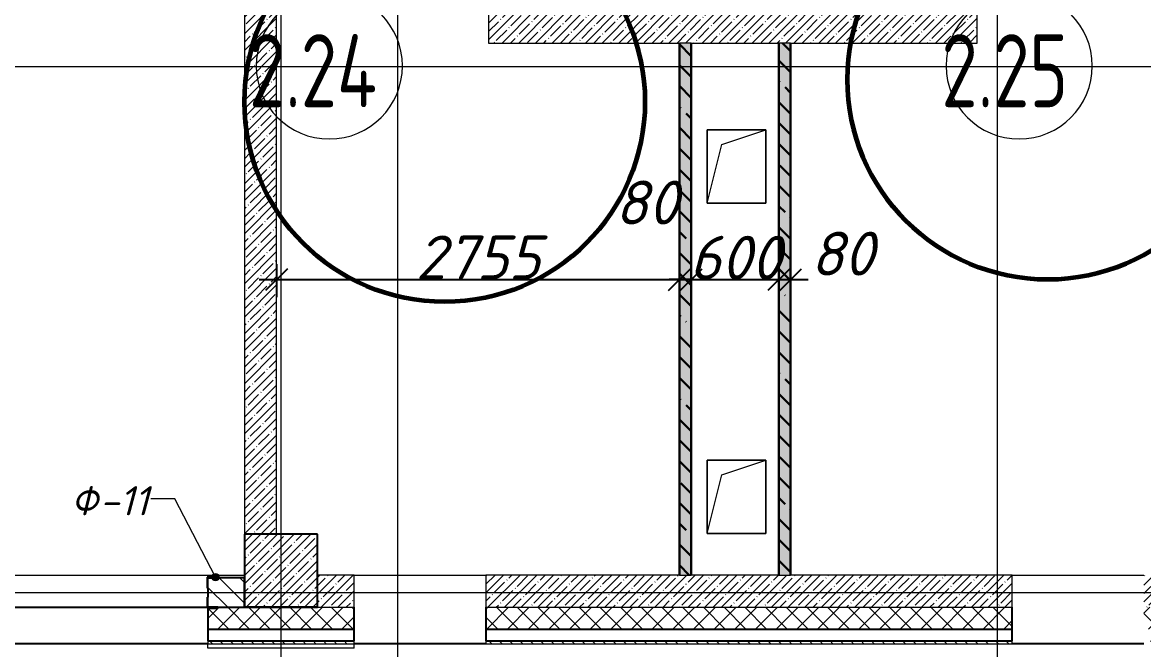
# Model space of a CAD drawing. Header units: millimetres. Extents: x 12986 to 523328, y -9759 to 30092.
# Drawn here: x 302989 to 310655, y -3156 to 1135 of the extents above; entities that cross this region are included whole.
import ezdxf

# ---------------------------------------------------------------- set-up
doc = ezdxf.new("R2010")
doc.units = ezdxf.units.MM
for name, color, linetype, lineweight in [('0) ПГП', 1, 'Continuous', 30), ('2) Расчет', 1, 'Continuous', 30), ('A-ANNO-DIMS', 7, 'Continuous', 9), ('A-AREA-IDEN', 7, 'Continuous', 9), ('A-FLOR', 7, 'Continuous', 9), ('A-GENM', 7, 'Continuous', 9), ('A-GENM-1', 7, 'Continuous', 25), ('A-GENM-IDEN', 7, 'Continuous', 9), ('A-WALL-1', 7, 'Continuous', 25), ('A-WALL-FNSH-1', 7, 'Continuous', 9), ('A-WALL-PATT-1', 7, 'Continuous', 5), ('I-WALL', 7, 'Continuous', 5), ('S-COLS-1', 7, 'Continuous', 5), ('S-COLS-2', 7, 'Continuous', 25), ('Оси-1', 7, 'Continuous', 20)]:
    doc.layers.add(name, color=color, linetype=linetype, lineweight=lineweight)
doc.layers.add('0)Допникки кружки', color=7, linetype='Continuous', plot=False)
for name, color, linetype, lineweight, true_color in [('A-WALL-3', 7, 'Continuous', 5, 0x000000), ('A-WALL-4', 7, 'Continuous', 25, 0x000000), ('A-WALL-5', 7, 'Continuous', 13, 0x008000), ('A-WALL-PATT-2', 7, 'Continuous', 5, 0xce0000)]:
    doc.layers.add(name, color=color, linetype=linetype, lineweight=lineweight, true_color=true_color)
doc.styles.add('ISOCPEUR_I_2', font='isocpeui.ttf', dxfattribs={"height": 300})
doc.styles.add('СПДС', font='ГОСТ тип А.ttf', dxfattribs={"width": 0.9})
doc.dimstyles.new('ISO-2_0_0_9К_СРЕДНИЙ', dxfattribs={"dimscale": 304.8, "dimtxt": 199.196235, "dimasz": 0.492126, "dimexe": 0.393701, "dimexo": 0, "dimgap": 0, "dimtad": 1, "dimdec": 0, "dimzin": 0, "dimdsep": 46, "dimtxsty": 'ISOCPEUR_I_2', "dimblk1": 'OBLIQUE', "dimblk2": 'OBLIQUE', "dimsah": 1, "dimcen": 0.09, "dimdle": 0.393701, "dimazin": 0, "dimtfac": 1, "dimtdec": 4, "dimtix": 1, "dimtmove": 2, "dimatfit": 3, "dimfxl": 1, "dimtvp": 1, "dimtolj": 1, "dimtzin": 0, "dimarcsym": 2})
doc.dimstyles.new('ISO-2_0_0_9К_СРЕДНИЙ_2', dxfattribs={"dimscale": 304.8, "dimtxt": 199.196235, "dimasz": 0.492126, "dimexe": 0.393701, "dimexo": 0, "dimgap": 0, "dimtad": 1, "dimdec": 0, "dimzin": 0, "dimdsep": 46, "dimtxsty": 'ISOCPEUR_I_2', "dimblk1": 'OBLIQUE', "dimblk2": 'OBLIQUE', "dimsah": 1, "dimcen": 0.09, "dimdle": 0.393701, "dimazin": 0, "dimtfac": 1, "dimtdec": 4, "dimtix": 1, "dimtmove": 0, "dimatfit": 3, "dimfxl": 1, "dimtvp": 1, "dimtolj": 1, "dimtzin": 0, "dimarcsym": 2})
pattern_1 = [(45, (239096.85, -2765.93), (-57.02463, 57.02463), []), (45, (239153.876, -2765.93), (-57.02463, 57.02463), [100.806, -20.161, 3.353, -16.808])]
pattern_2 = [(135, (239096.85, -2765.933), (-35.35534, -35.35534), [])]
pattern_3 = [(45, (239096.85, -2765.93), (-70.71068, 70.71068), []), (135, (239096.85, -2765.93), (-70.71068, -70.71068), [])]
pattern_4 = [(50, (239096.85, -2765.93), (72.873764, -6.37607), [7.62, -83.82]), (355, (239096.85, -2765.93), (-14.09699, 76.42244), [6.096, -67.056]), (100.451, (239102.924, -2766.464), (58.776964, 70.04687), [6.476, -71.236]), (46.184, (239096.85, -2745.61), (108.43142, -16.81745), [11.43, -125.73]), (96.636, (239105.89, -2747.01), (94.961, 98.97089), [9.714, -106.854]), (351.184, (239096.85, -2745.61), (94.96227, 98.97018), [9.144, -100.584]), (21, (239107.01, -2750.69), (60.64565, -40.90654), [7.62, -83.82]), (326, (239107.01, -2750.69), (24.72083, 73.67493), [6.096, -67.056]), (71.451, (239112.065, -2754.1), (85.36689, 32.76874), [6.476, -71.236]), (37.5, (239096.85, -2765.933), (1.235525, 33.8224325), [3.353, -62.89, 3.353, -64.719, -67.31]), (37.5, (239096.85, -2765.933), (1.235525, 33.8224325), [-134.315, 3.353, -63.957]), (7.5, (239096.85, -2765.933), (26.728146, 40.07255), [3.353, -35.458, 3.353, -61.366, -25.654]), (7.5, (239096.85, -2765.933), (26.728146, 40.07255), [-103.53, 3.353, -22.301]), (327.5, (239074.194, -2765.933), (54.236318, -2.292117), [3.353, -22.047, 3.353, -75.895, -105.156]), (327.5, (239074.194, -2765.933), (54.236318, -2.292117), [-104.648, 3.353, -101.803]), (317.5, (239064.034, -2765.933), (59.25158, 10.17014), [3.353, -29.667, 3.353, -49.276, -74.676]), (317.5, (239064.034, -2765.933), (59.25158, 10.17014), [-85.649, 3.353, -71.323])]
pattern_5 = [(135, (239096.85, -2765.93), (-142.5612, -142.5612), []), (135, (239239.41, -2765.93), (-142.5612, -142.5612), [252.016, -50.403, 3.353, -47.05])]

# ---------------------------------------------------------------- blocks, each defined once
blk = doc.blocks.new('AR_Отверстие прямоугольное _в плите_ - AR_Отверстие прямоугольное _в плите_-24444243-АР1_1_Кладочный план 2 этажа')
at = {"layer": 'A-GENM'}
for p, q in [((200, 250), (-200, 250)), ((-200, 250), (-200, -250)), ((-100, 150), (200, 250)), ((200, -250), (200, 250)), ((-200, -250), (-100, 150)), ((-200, -250), (200, -250))]:
    blk.add_line(p, q, dxfattribs=at)
blk = doc.blocks.new('Фахверк_СКБ_Уголок - Ф-11_200х2500 h-28441216-АР1_1_Кладочный план 2 этажа')
at = {"layer": 'A-GENM-1'}
for p, q in [((200, 156), (125, 156)), ((125, 156), (125, 81)), ((200, 150), (200, 156)), ((125, 81), (131, 81)), ((131, 81), (131, 150)), ((131, 150), (200, 150)), ((131, 19), (125, 19)), ((125, 19), (125, -56)), ((131, -50), (131, 19)), ((125, -56), (200, -56)), ((200, -50), (131, -50)), ((200, -56), (200, -50))]:
    blk.add_line(p, q, dxfattribs=at)
blk = doc.blocks.new('_Oblique')
at = {"color": 0, "linetype": 'ByBlock', "lineweight": -2}
blk.add_line((-0.5, -0.5), (0.5, 0.5), dxfattribs=at)
blk = doc.blocks.new('*D2243')
at = {"layer": 'A-ANNO-DIMS', "color": 0, "lineweight": -2, "transparency": 16777216}
for p, q in [((304726.9, -518.6), (304726.9, -744.7)), ((307481.9, -518.6), (307481.9, -744.7)), ((304606.9, -624.7), (307601.9, -624.7))]:
    blk.add_line(p, q, dxfattribs=at)
at = {"layer": 'Defpoints', "color": 0, "transparency": 16777216}
for p in [(304726.9, -518.6), (307481.9, -518.6), (307481.9, -624.7)]:
    blk.add_point(p, dxfattribs=at)
at = {"layer": 'A-ANNO-DIMS', "color": 0, "lineweight": -2, "transparency": 16777216, "xscale": 150, "yscale": 150, "zscale": 150, "rotation": 180}
blk.add_blockref('_Oblique', (304726.9, -624.7), dxfattribs=at)
at = {"layer": 'A-ANNO-DIMS', "color": 0, "lineweight": -2, "transparency": 16777216, "xscale": 150, "yscale": 150, "zscale": 150}
blk.add_blockref('_Oblique', (307481.9, -624.7), dxfattribs=at)
at = {"layer": 'A-ANNO-DIMS', "color": 0, "transparency": 16777216, "insert": (306104.4, -472.7), "char_height": 300, "width": 606.782, "attachment_point": 5, "style": 'ISOCPEUR_I_2'}
blk.add_mtext('\\A1;2755', dxfattribs=at)
blk = doc.blocks.new('*D2244')
at = {"layer": 'A-ANNO-DIMS', "color": 0, "lineweight": -2, "transparency": 16777216}
for p, q in [((307481.9, -518.6), (307481.9, -744.7)), ((307561.9, -518.6), (307561.9, -744.7)), ((307361.9, -624.7), (307681.9, -624.7))]:
    blk.add_line(p, q, dxfattribs=at)
at = {"layer": 'Defpoints', "color": 0, "transparency": 16777216}
for p in [(307481.9, -518.6), (307561.9, -518.6), (307561.9, -624.7)]:
    blk.add_point(p, dxfattribs=at)
at = {"layer": 'A-ANNO-DIMS', "color": 0, "lineweight": -2, "transparency": 16777216, "xscale": 150, "yscale": 150, "zscale": 150, "rotation": 180}
blk.add_blockref('_Oblique', (307481.9, -624.7), dxfattribs=at)
at = {"layer": 'A-ANNO-DIMS', "color": 0, "lineweight": -2, "transparency": 16777216, "xscale": 150, "yscale": 150, "zscale": 150}
blk.add_blockref('_Oblique', (307561.9, -624.7), dxfattribs=at)
at = {"layer": 'A-ANNO-DIMS', "color": 0, "transparency": 16777216, "insert": (307039.8, 52.7), "char_height": 300, "width": 303.391, "attachment_point": 1, "line_spacing_factor": 1.149209, "style": 'ISOCPEUR_I_2'}
blk.add_mtext('\\A1;80', dxfattribs=at)
blk = doc.blocks.new('*D2245')
at = {"layer": 'A-ANNO-DIMS', "color": 0, "lineweight": -2, "transparency": 16777216}
for p, q in [((307561.9, -518.6), (307561.9, -744.7)), ((308161.9, -518.6), (308161.9, -744.7)), ((307561.9, -624.7), (307411.9, -624.7)), ((307561.9, -624.7), (308161.9, -624.7)), ((308161.9, -624.7), (308311.9, -624.7))]:
    blk.add_line(p, q, dxfattribs=at)
at = {"layer": 'Defpoints', "color": 0, "transparency": 16777216}
for p in [(307561.9, -518.6), (308161.9, -518.6), (308161.9, -624.7)]:
    blk.add_point(p, dxfattribs=at)
at = {"layer": 'A-ANNO-DIMS', "color": 0, "lineweight": -2, "transparency": 16777216, "xscale": 150, "yscale": 150, "zscale": 150}
blk.add_blockref('_Oblique', (307561.9, -624.7), dxfattribs=at)
at = {"layer": 'A-ANNO-DIMS', "color": 0, "lineweight": -2, "transparency": 16777216, "xscale": 150, "yscale": 150, "zscale": 150, "rotation": 180}
blk.add_blockref('_Oblique', (308161.9, -624.7), dxfattribs=at)
at = {"layer": 'A-ANNO-DIMS', "color": 0, "transparency": 16777216, "insert": (307861.9, -474.7), "char_height": 300, "width": 455.087, "attachment_point": 5, "style": 'ISOCPEUR_I_2'}
blk.add_mtext('\\A1;600', dxfattribs=at)
blk = doc.blocks.new('*D2246')
at = {"layer": 'A-ANNO-DIMS', "color": 0, "lineweight": -2, "transparency": 16777216}
for p, q in [((308161.9, -518.6), (308161.9, -744.7)), ((308241.9, -518.6), (308241.9, -744.7)), ((308041.9, -624.7), (308361.9, -624.7))]:
    blk.add_line(p, q, dxfattribs=at)
at = {"layer": 'Defpoints', "color": 0, "transparency": 16777216}
for p in [(308161.9, -518.6), (308241.9, -518.6), (308241.9, -624.7)]:
    blk.add_point(p, dxfattribs=at)
at = {"layer": 'A-ANNO-DIMS', "color": 0, "lineweight": -2, "transparency": 16777216, "xscale": 150, "yscale": 150, "zscale": 150, "rotation": 180}
blk.add_blockref('_Oblique', (308161.9, -624.7), dxfattribs=at)
at = {"layer": 'A-ANNO-DIMS', "color": 0, "lineweight": -2, "transparency": 16777216, "xscale": 150, "yscale": 150, "zscale": 150}
blk.add_blockref('_Oblique', (308241.9, -624.7), dxfattribs=at)
at = {"layer": 'A-ANNO-DIMS', "color": 0, "transparency": 16777216, "insert": (308377.7, -296.7), "char_height": 300, "width": 303.391, "attachment_point": 1, "line_spacing_factor": 1.149209, "style": 'ISOCPEUR_I_2'}
blk.add_mtext('\\A1;80', dxfattribs=at)
blk = doc.blocks.new('Марка_Помещения - Номер-25198446-Объем проектирования 2 этажа')
at = {"layer": 'A-AREA-IDEN'}
for start, end in [(360, 180), (180, 360)]:
    blk.add_arc((0, 0), 2.5, start, end, dxfattribs=at)

msp = doc.modelspace()

# ---------------------------------------------------------------- hatches: boundary and pattern name
at = {"layer": '0) ПГП'}
h = msp.add_hatch(dxfattribs=at)
h.set_pattern_fill('FP_25', color=256, style=0, pattern_type=2)
h.set_pattern_definition(pattern_4)
h.paths.add_polyline_path([(307561.85081, -2645.9327), (307561.85081, 994.0673), (307481.85081, 994.0673), (307481.85081, -2645.9327)], flags=0)
h = msp.add_hatch(dxfattribs=at)
h.set_pattern_fill('FP_26', color=256, style=0, pattern_type=2)
h.set_pattern_definition(pattern_5)
h.paths.add_polyline_path([(307561.85081, -2645.9327), (307561.85081, 994.0673), (307481.85081, 994.0673), (307481.85081, -2645.9327)], flags=0)
h = msp.add_hatch(dxfattribs=at)
h.set_pattern_fill('FP_25', color=256, style=0, pattern_type=2)
h.set_pattern_definition(pattern_4)
h.paths.add_polyline_path([(308161.85081, -2645.9327), (308241.85081, -2645.9327), (308241.85081, 994.0673), (308161.85081, 994.0673)], flags=0)
h = msp.add_hatch(dxfattribs=at)
h.set_pattern_fill('FP_26', color=256, style=0, pattern_type=2)
h.set_pattern_definition(pattern_5)
h.paths.add_polyline_path([(308161.85081, -2645.9327), (308241.85081, -2645.9327), (308241.85081, 994.0673), (308161.85081, 994.0673)], flags=0)
at = {"layer": 'A-GENM-IDEN'}
h = msp.add_hatch(color=256, dxfattribs=at)
edge = h.paths.add_edge_path(flags=0)
edge.add_arc((304309.18412, -2659.9327), 25, 0, 360)
at = {"layer": 'A-WALL-PATT-1'}
h = msp.add_hatch(dxfattribs=at)
h.set_pattern_fill('FP_7', color=256, style=0, pattern_type=2)
h.set_pattern_definition(pattern_1)
h.paths.add_polyline_path([(304726.85079, -2365.93269), (304726.85079, 4634.06731), (304506.85079, 4634.06731), (304506.85079, -2365.93269)], flags=0)
h = msp.add_hatch(dxfattribs=at)
h.set_pattern_fill('FP_7', color=256, style=0, pattern_type=2)
h.set_pattern_definition(pattern_1)
h.paths.add_polyline_path([(308241.85081, 994.0673), (309516.85081, 994.0673), (309516.85081, 1214.0673), (306176.85079, 1214.0673), (306176.85079, 994.0673), (308161.85081, 994.0673)], flags=0)
h = msp.add_hatch(dxfattribs=at)
h.set_pattern_fill('FP_7', color=256, style=0, pattern_type=2)
h.set_pattern_definition(pattern_1)
h.paths.add_polyline_path([(306156.85086, -2865.9327), (309756.8508, -2865.9327), (309756.8508, -2645.9327), (306156.85086, -2645.9327), (306156.85086, -2655.01297)], flags=0)
h.paths.add_polyline_path([(305256.85086, -2865.9327), (305256.85086, -2645.9327), (305006.85086, -2645.9327), (305006.85086, -2865.9327)], flags=0)
h.paths.add_polyline_path([(310656.8508, -2865.9327), (310956.85081, -2865.9327), (310956.85081, -2645.9327), (310656.8508, -2645.9327), (310656.8508, -2655.01297)], flags=0)
h = msp.add_hatch(dxfattribs=at)
h.set_pattern_fill('FP_11', color=256, style=0, pattern_type=2)
h.set_pattern_definition(pattern_3)
h.paths.add_polyline_path([(310656.8508, -3015.9327), (314796.85081, -3015.9327), (314796.85081, -2865.9327), (310656.8508, -2865.9327)], flags=0)
h.paths.add_polyline_path([(307949.19456, -3015.9327), (309756.8508, -3015.9327), (309756.8508, -2865.9327), (306156.85086, -2865.9327), (306156.85086, -3015.9327)], flags=0)
h.paths.add_polyline_path([(295506.85084, -3015.9327), (296256.85081, -3015.9327), (296256.3291, -2871.9327), (296187.85084, -2871.9327), (296187.85084, -2865.9327), (295506.85084, -2865.9327)], flags=0)
h.paths.add_polyline_path([(300006.85083, -3015.9327), (301156.85079, -3015.9327), (301156.32909, -2871.9327), (301087.85082, -2871.9327), (301087.85082, -2865.9327), (300006.85083, -2865.9327), (300006.85083, -2871.9327)], flags=0)
h.paths.add_polyline_path([(292393.80739, -3015.9327), (292406.85084, -3015.9327), (292406.32913, -2871.9327), (292337.85087, -2871.9327), (292337.85087, -2865.9327), (291006.85083, -2865.9327), (291006.85083, -3015.9327), (292337.85087, -3015.9327)], flags=0)
h.paths.add_polyline_path([(263926.8508, -3015.9327), (265506.59427, -3015.9327), (265506.07256, -2871.9327), (265437.5943, -2871.9327), (265437.5943, -2865.9327), (263995.85078, -2865.9327), (263995.85078, -2871.9327), (263926.8508, -2871.9327)], flags=0)
h.paths.add_polyline_path([(273935.85067, -3015.9327), (274986.85079, -3015.9327), (274986.32908, -2871.9327), (274917.85082, -2871.9327), (274917.85082, -2865.9327), (273935.85067, -2865.9327), (273935.85067, -2871.9327), (273866.85068, -2871.9327), (273866.85068, -3015.9327)], flags=0)
h.paths.add_polyline_path([(282756.8508, -3015.9327), (282756.32909, -2871.9327), (282687.85083, -2871.9327), (282687.85083, -2865.9327), (281825.85078, -2865.9327), (281825.85078, -2871.9327), (281756.85079, -2871.9327), (281756.85079, -3015.9327), (281825.85078, -3015.9327)], flags=0)
h.paths.add_polyline_path([(261757.85083, -3015.9327), (261826.8508, -3015.9327), (261826.32909, -2871.9327), (261757.85083, -2871.9327), (261757.85083, -2865.9327), (260775.85085, -2865.9327), (260775.85085, -2871.9327), (260706.85086, -2871.9327), (260706.85086, -3015.9327)], flags=0)
h.paths.add_polyline_path([(256356.85091, -3015.9327), (256356.85091, -2865.9327), (255275.85077, -2865.9327), (255275.85077, -2871.9327), (255206.85079, -2871.9327), (255206.85079, -3015.9327), (255852.16331, -3015.9327)], flags=0)
h.paths.add_polyline_path([(242826.85079, -3015.9327), (242826.85079, -2865.9327), (238836.85079, -2865.9327), (238836.85079, -3015.9327)], flags=0)
h.paths.add_polyline_path([(247356.85078, -3015.9327), (247356.85078, -2865.9327), (246645.85077, -2865.9327), (246645.85077, -2871.9327), (246576.85078, -2871.9327), (246576.85078, -3015.9327), (246756.85078, -3015.9327)], flags=0)
h = msp.add_hatch(dxfattribs=at)
h.set_pattern_fill('FP_11', color=256, style=0, pattern_type=2)
h.set_pattern_definition(pattern_3)
h.paths.add_polyline_path([(297906.85083, -3015.9327), (297906.32912, -2871.9327), (297837.85086, -2871.9327), (297837.85086, -2865.9327), (297225.8508, -2865.9327), (297225.8508, -2871.9327), (297156.85081, -2871.9327), (297156.85081, -3015.9327), (297223.33519, -3015.9327)], flags=0)
h.paths.add_polyline_path([(304884.66331, -3015.9327), (305256.85081, -3015.9327), (305256.85081, -2865.9327), (304325.85078, -2865.9327), (304325.85078, -2871.9327), (304256.85079, -2871.9327), (304256.85079, -3015.9327)], flags=0)
h.paths.add_polyline_path([(272897.85071, -3015.9327), (272966.85079, -3015.9327), (272966.85071, -2871.9327), (272897.85071, -2871.9327), (272897.85071, -2865.9327), (272106.85079, -2865.9327), (272106.85079, -3015.9327), (272707.08519, -3015.9327)], flags=0)
h.paths.add_polyline_path([(283656.8508, -3015.9327), (284406.85083, -3015.9327), (284406.32912, -2871.9327), (284337.85086, -2871.9327), (284337.85086, -2865.9327), (283725.85079, -2865.9327), (283725.85079, -2871.9327), (283656.8508, -2871.9327)], flags=0)
h.paths.add_polyline_path([(257837.85089, -3015.9327), (257906.85086, -3015.9327), (257906.32915, -2871.9327), (257837.85089, -2871.9327), (257837.85089, -2865.9327), (257325.8509, -2865.9327), (257325.8509, -2871.9327), (257256.85091, -2871.9327), (257256.85091, -3015.9327), (257325.8509, -3015.9327)], flags=0)
h.paths.add_polyline_path([(244476.85078, -3015.9327), (244476.32907, -2871.9327), (244407.85081, -2871.9327), (244407.85081, -2865.9327), (243795.85078, -2865.9327), (243795.85078, -2871.9327), (243726.85079, -2871.9327), (243726.85079, -3015.9327), (244407.85081, -3015.9327)], flags=0)
h = msp.add_hatch(dxfattribs=at)
h.set_pattern_fill('FP_23', color=256, style=0, pattern_type=2)
h.set_pattern_definition(pattern_2)
h.paths.add_polyline_path([(314946.85081, -3115.9327), (315026.85081, -3115.9327), (315026.85081, -3095.9327), (310656.8508, -3095.9327), (310656.8508, -3115.9327), (314796.85081, -3115.9327)], flags=0)
h.paths.add_polyline_path([(309756.8508, -3115.9327), (309756.8508, -3095.9327), (306156.85086, -3095.9327), (306156.85086, -3115.9327), (307949.19456, -3115.9327)], flags=0)
h.paths.add_polyline_path([(301156.85079, -3115.9327), (301156.85079, -3095.9327), (300006.85083, -3095.9327), (300006.85083, -3115.9327)], flags=0)
h.paths.add_polyline_path([(295691.06956, -3115.9327), (296256.85081, -3115.9327), (296256.85081, -3095.9327), (295506.85084, -3095.9327), (295506.85084, -3115.9327)], flags=0)
h.paths.add_polyline_path([(291006.85083, -3115.9327), (292406.85084, -3115.9327), (292406.85084, -3095.9327), (291006.85083, -3095.9327)], flags=0)
h.paths.add_polyline_path([(273866.85068, -3115.9327), (274986.85079, -3115.9327), (274986.85079, -3095.9327), (273866.85068, -3095.9327)], flags=0)
h.paths.add_polyline_path([(281756.85079, -3115.9327), (282756.8508, -3115.9327), (282756.8508, -3095.9327), (281756.85079, -3095.9327)], flags=0)
h.paths.add_polyline_path([(265506.59427, -3115.9327), (265506.59427, -3095.9327), (263926.8508, -3095.9327), (263926.8508, -3115.9327)], flags=0)
h.paths.add_polyline_path([(255852.16331, -3115.9327), (256356.85091, -3115.9327), (256356.85091, -3095.9327), (255206.85079, -3095.9327), (255206.85079, -3115.9327)], flags=0)
h.paths.add_polyline_path([(246576.85078, -3115.9327), (247356.85078, -3115.9327), (247356.85078, -3095.9327), (246576.85078, -3095.9327)], flags=0)
h.paths.add_polyline_path([(261826.8508, -3115.9327), (261826.8508, -3095.9327), (260706.85086, -3095.9327), (260706.85086, -3115.9327)], flags=0)
h.paths.add_polyline_path([(242826.85079, -3115.9327), (242826.85079, -3095.9327), (238736.85079, -3095.9327), (238736.85079, -3115.9327)], flags=0)
h = msp.add_hatch(dxfattribs=at)
h.set_pattern_fill('FP_23', color=256, style=0, pattern_type=2)
h.set_pattern_definition(pattern_2)
h.paths.add_polyline_path([(304884.66331, -3115.9327), (305256.85081, -3115.9327), (305256.85081, -3095.9327), (304256.85079, -3095.9327), (304256.85079, -3115.9327)], flags=0)
h.paths.add_polyline_path([(297223.33519, -3115.9327), (297906.85083, -3115.9327), (297906.85083, -3095.9327), (297156.85081, -3095.9327), (297156.85081, -3115.9327)], flags=0)
h.paths.add_polyline_path([(284406.85083, -3115.9327), (284406.85083, -3095.9327), (283656.8508, -3095.9327), (283656.8508, -3115.9327)], flags=0)
h.paths.add_polyline_path([(272966.85079, -3115.9327), (272966.85079, -3095.9327), (272106.85079, -3095.9327), (272106.85079, -3115.9327), (272707.08519, -3115.9327)], flags=0)
h.paths.add_polyline_path([(243726.85079, -3115.9327), (244476.85078, -3115.9327), (244476.85078, -3095.9327), (243726.85079, -3095.9327)], flags=0)
h.paths.add_polyline_path([(257906.85086, -3115.9327), (257906.85086, -3095.9327), (257256.85091, -3095.9327), (257256.85091, -3115.9327)], flags=0)
at = {"layer": 'A-WALL-PATT-2'}
h = msp.add_hatch(dxfattribs=at)
h.set_pattern_fill('FP_22', color=256, style=0, pattern_type=2)
h.set_pattern_definition([(135, (239096.85, -2765.93), (-70.71068, -70.71068), [])])
h.paths.add_polyline_path([(304506.85079, -2865.9327), (304506.85079, -2665.9327), (304256.85079, -2665.9327), (304256.85079, -2865.93269), (304325.85078, -2865.9327)], flags=0)
h.paths.add_polyline_path([(301156.85079, -2865.9327), (301156.85079, -2665.9327), (300506.85079, -2665.9327), (300506.85079, -2865.9327), (301087.85082, -2865.9327)], flags=0)
at = {"layer": 'S-COLS-1'}
h = msp.add_hatch(dxfattribs=at)
h.set_pattern_fill('FP_7', color=256, style=0, pattern_type=2)
h.set_pattern_definition(pattern_1)
h.paths.add_polyline_path([(305006.85086, -2865.9327), (305006.85086, -2365.9327), (304506.85086, -2365.9327), (304506.85086, -2865.9327), (304884.66331, -2865.9327)], flags=0)

# ---------------------------------------------------------------- linework, layer by layer
at = {"layer": '0) ПГП'}
for p, q in [((307561.85081, -2645.9327), (307561.85081, 994.0673)), ((308241.85081, -2645.9327), (308241.85081, 994.0673))]:
    msp.add_line(p, q, dxfattribs=at)
at = {"layer": '0)Допникки кружки', "color": 6, "lineweight": 60}
for centre in [(309999.94535, 744.72074), (305876.23642, 592.45293)]:
    msp.add_circle(centre, 1369.38563, dxfattribs=at)
at = {"layer": '2) Расчет'}
for p, q in [((307481.85081, 994.0673), (307481.85081, -2645.9327)), ((308161.85081, 994.0673), (308161.85081, -2645.9327))]:
    msp.add_line(p, q, dxfattribs=at)
at = {"layer": 'A-FLOR'}
for p, q in [((307671.85081, 399.06748), (308071.85081, 399.06748)), ((307671.85081, -100.93252), (307671.85081, 399.06748)), ((308071.85081, 399.06748), (308071.85081, -100.93252)), ((308071.85081, -100.93252), (307671.85081, -100.93252)), ((307671.85081, -1860.93252), (308071.85081, -1860.93252)), ((307671.85081, -2360.93252), (307671.85081, -1860.93252)), ((308071.85081, -1860.93252), (308071.85081, -2360.93252)), ((308071.85081, -2360.93252), (307671.85081, -2360.93252))]:
    msp.add_line(p, q, dxfattribs=at)
at = {"layer": 'A-GENM-IDEN'}
for p, q in [((304030.01583, -2125.18118), (303866.11322, -2125.18118)), ((304309.18412, -2659.9327), (304030.01583, -2125.18118))]:
    msp.add_line(p, q, dxfattribs=at)
msp.add_circle((304309.18412, -2659.9327), 25, dxfattribs=at)
at = {"layer": 'A-WALL-1'}
for p, q in [((304506.85079, -2665.9327), (304325.85078, -2665.9327)), ((304506.85079, -2865.9327), (304506.85079, -2665.9327)), ((304256.85079, -2734.9327), (304256.85079, -2796.9327)), ((304325.85078, -2865.9327), (304506.85079, -2865.9327))]:
    msp.add_line(p, q, dxfattribs=at)
at = {"layer": 'A-WALL-3'}
for p, q in [((304726.85079, -2365.93269), (304726.85079, 4634.06731)), ((304506.85079, 4304.06731), (304506.85079, -2365.93269)), ((306176.85079, 1214.0673), (306176.85079, 994.0673)), ((309516.85081, 994.0673), (309516.85081, 1214.0673)), ((306176.85079, 994.0673), (307481.85081, 994.0673)), ((307561.85081, 994.0673), (308161.85081, 994.0673)), ((308241.85081, 994.0673), (309516.85081, 994.0673)), ((304506.85079, -2365.93269), (304726.85079, -2365.93269)), ((305256.85086, -2645.9327), (305006.85086, -2645.9327)), ((305006.85086, -2645.9327), (305006.85086, -2865.9327)), ((305256.85086, -2865.9327), (305256.85086, -2645.9327)), ((307481.85081, -2645.9327), (306156.85086, -2645.9327)), ((306156.85086, -2645.9327), (306156.85086, -2865.9327)), ((308161.85081, -2645.9327), (307561.85081, -2645.9327)), ((309756.8508, -2645.9327), (308241.85081, -2645.9327)), ((309756.8508, -2865.9327), (309756.8508, -2645.9327)), ((305006.85086, -2865.9327), (305256.85086, -2865.9327)), ((306156.85086, -2865.9327), (309756.8508, -2865.9327))]:
    msp.add_line(p, q, dxfattribs=at)
at = {"layer": 'A-WALL-4'}
for p, q in [((301162.85082, -2865.9327), (304250.85078, -2865.9327)), ((304256.85079, -2871.9327), (304256.85079, -3095.9327)), ((305006.85086, -2865.9327), (304506.85079, -2865.9327)), ((305256.85081, -3095.9327), (305256.85081, -2865.9327)), ((306156.85086, -2865.9327), (306156.85086, -3095.9327)), ((309756.8508, -3095.9327), (309756.8508, -2865.9327)), ((304256.85079, -3015.9327), (305256.85081, -3015.9327)), ((306156.85086, -3015.9327), (309756.8508, -3015.9327)), ((304256.85079, -3115.9327), (301156.85079, -3115.9327)), ((304256.85079, -3095.9327), (305256.85081, -3095.9327)), ((306156.85086, -3115.9327), (305256.85081, -3115.9327)), ((306156.85086, -3095.9327), (309756.8508, -3095.9327)), ((310656.8508, -3115.9327), (309756.8508, -3115.9327))]:
    msp.add_line(p, q, dxfattribs=at)
at = {"layer": 'A-WALL-5'}
for p, q in [((307561.85081, 994.0673), (307481.85081, 994.0673)), ((308241.85081, 994.0673), (308161.85081, 994.0673)), ((307481.85081, -2645.9327), (307561.85081, -2645.9327)), ((308161.85081, -2645.9327), (308241.85081, -2645.9327))]:
    msp.add_line(p, q, dxfattribs=at)
at = {"layer": 'A-WALL-FNSH-1'}
for p, q in [((304256.85079, -3095.9327), (304256.85079, -3115.9327)), ((304256.85079, -3115.9327), (305256.85081, -3115.9327)), ((305256.85081, -3115.9327), (305256.85081, -3095.9327)), ((306156.85086, -3095.9327), (306156.85086, -3115.9327)), ((306156.85086, -3115.9327), (309756.8508, -3115.9327)), ((309756.8508, -3115.9327), (309756.8508, -3095.9327))]:
    msp.add_line(p, q, dxfattribs=at)
at = {"layer": 'I-WALL'}
for p, q in [((300506.85079, -2645.9327), (304506.85079, -2645.9327)), ((305256.85086, -2645.9327), (306156.85086, -2645.9327)), ((309756.8508, -2645.9327), (310656.8508, -2645.9327)), ((304256.85079, -3145.9327), (304256.85079, -3115.9327)), ((305256.85081, -3145.9327), (305256.85081, -3115.9327)), ((305256.85081, -3145.9327), (304256.85079, -3145.9327))]:
    msp.add_line(p, q, dxfattribs=at)
at = {"layer": 'S-COLS-2'}
for p, q in [((305006.85086, -2365.9327), (304506.85086, -2365.9327)), ((304506.85086, -2365.9327), (304506.85086, -2865.9327)), ((305006.85086, -2865.9327), (305006.85086, -2365.9327)), ((304506.85086, -2865.9327), (305006.85086, -2865.9327))]:
    msp.add_line(p, q, dxfattribs=at)
at = {"layer": 'Оси-1'}
for p, q in [((304756.85078, -6915.9327), (304756.85078, 25871.01046)), ((305556.85078, -6915.9327), (305556.85078, 25871.01046)), ((309656.85078, -6915.9327), (309656.85078, 25871.01046)), ((234936.85079, 834.0673), (365048.47884, 834.0673)), ((234936.85079, -2765.9327), (365048.47884, -2765.9327))]:
    msp.add_line(p, q, dxfattribs=at)

# ---------------------------------------------------------------- block references
at = {"layer": 'A-AREA-IDEN', "xscale": 199.9999999999999, "yscale": 199.9999999999999, "zscale": 199.9999999999999}
for p in [(305087.4351, 837.50133), (309804.68858, 837.50133)]:
    msp.add_blockref('Марка_Помещения - Номер-25198446-Объем проектирования 2 этажа', p, dxfattribs=at)
at = {"layer": 'A-GENM'}
for p in [(307871.85081, 149.06748), (307871.85081, -2110.93252)]:
    msp.add_blockref('AR_Отверстие прямоугольное _в плите_ - AR_Отверстие прямоугольное _в плите_-24444243-АР1_1_Кладочный план 2 этажа', p, dxfattribs=at)
at = {"layer": 'A-GENM-1'}
msp.add_blockref('Фахверк_СКБ_Уголок - Ф-11_200х2500 h-28441216-АР1_1_Кладочный план 2 этажа', (304125.85078, -2815.9327), dxfattribs=at)

# ---------------------------------------------------------------- texts
at = {"layer": 'A-AREA-IDEN', "char_height": 500, "attachment_point": 1, "style": 'СПДС'}
for s, insert, width in [('2.24', (304537.9688, 1054.61994), 1370.885625), ('2.25', (309273.22228, 1054.61994), 1327.5945)]:
    msp.add_mtext(s, dxfattribs=dict(at, insert=insert, width=width))
at = {"layer": 'A-GENM-IDEN', "char_height": 200, "attachment_point": 1, "style": 'ISOCPEUR_I_2'}
for s, insert, width in [('\\fISOCPEUR|b0|i1|c204|p34|;\\W.9;Ф', (303323.87874, -2037.5666), 230.886), ('-11', (303514.37874, -2037.5666), 389.620125)]:
    msp.add_mtext(s, dxfattribs=dict(at, insert=insert, width=width))

# ---------------------------------------------------------------- dimensions: what is measured, and where the dimension line sits
at = {"layer": 'A-ANNO-DIMS'}
for base, p1, p2, picture, middle in [((307561.85081, -624.66489), (307481.85081, -518.59887), (307561.85081, -518.59887), '*D2244', (307191.46705, -147.30118)), ((308241.85081, -624.66489), (308161.85081, -518.59887), (308241.85081, -518.59887), '*D2246', (308529.42932, -496.70707))]:
    dim = msp.add_linear_dim(base=base, p1=p1, p2=p2, dimstyle='ISO-2_0_0_9К_СРЕДНИЙ', override={"dimpost": '<>', "dimfxl": 80}, dxfattribs=at)
    dim.commit()
    dim.dimension.update_dxf_attribs({"geometry": picture, "text_midpoint": middle, "dimtype": 160})
for base, p1, p2, override, picture, middle in [((307481.85081, -624.66489), (304726.85079, -518.59887), (307481.85081, -518.59887), {"dimpost": '<>', "dimfxl": 2755.000019}, '*D2243', (306104.3508, -472.73307)), ((308161.85081, -624.66489), (307561.85081, -518.59887), (308161.85081, -518.59887), {"dimpost": '<>', "dimfxl": 600}, '*D2245', (307861.85081, -474.66489))]:
    dim = msp.add_linear_dim(base=base, p1=p1, p2=p2, dimstyle='ISO-2_0_0_9К_СРЕДНИЙ_2', override=override, dxfattribs=at)
    dim.commit()
    dim.dimension.update_dxf_attribs({"geometry": picture, "text_midpoint": middle})

doc.saveas('drawing.dxf')
